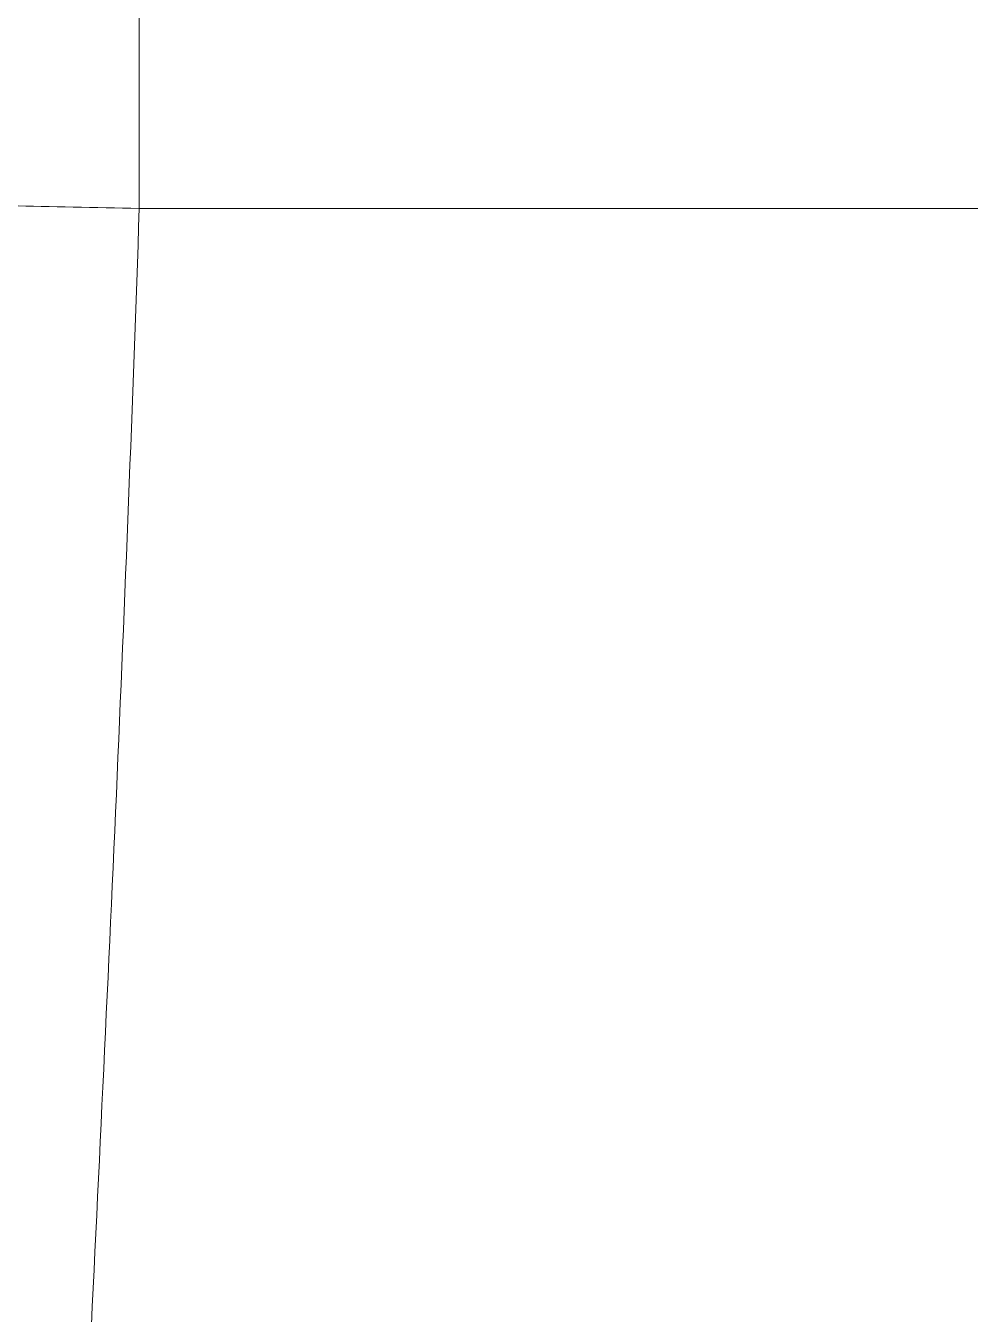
# Model space of a CAD drawing. Header units: millimetres. Extents: x 1680 to 166026, y 35966 to 91121.
# Drawn here: x 99663.9 to 99786, y 51542 to 51708.6 of the extents above; entities that cross this region are included whole.
import ezdxf

# ---------------------------------------------------------------- set-up
doc = ezdxf.new("R2010")
doc.units = ezdxf.units.MM
doc.layers.add('I-Furn', color=252, linetype='Continuous', lineweight=13)

# ---------------------------------------------------------------- blocks, each defined once
blk = doc.blocks.new('Furniture_Sofas-Armchairs_Icons-of-Denmark_ EC1-Sofa_Configuration7 - Default-V17-mebel yerləşmə planı')
at = {"layer": 'I-Furn'}
for p, q in [((34.06, 342.5), (34.06, 414.61)), ((34.06, 270.01), (34.06, 342.5))]:
    blk.add_line(p, q, dxfattribs=at)
for points, knots in [([(34.06, 270.01), (25.94, 270.01), (9.91, 270.01), (3.1, 270.01), (3.1, 270.01)], [0, 0, 0, 0, 1, 1.992122, 1.992122, 1.992122, 1.992122]), ([(33.24, 230.04), (33.25, 230.12), (33.28, 231.99), (33.44, 239.7), (33.71, 252.84), (33.95, 264.27), (34.06, 270.01)], [0.0000017, 0.0000017, 0.0000017, 0.0000017, 0.2222222, 0.4444444, 0.7222222, 1, 1, 1, 1])]:
    blk.add_open_spline(points, degree=3, knots=knots, dxfattribs=at)
blk.add_open_spline([(337.07, 258.62), (311.8, 258.62), (261.26, 259.82), (185.54, 263.47), (109.82, 267.16), (59.32, 269.15), (34.06, 270.01)], degree=3, dxfattribs=at)

msp = doc.modelspace()

# ---------------------------------------------------------------- block references
at = {"layer": 'I-Furn', "rotation": 269.9999999999999}
msp.add_blockref('Furniture_Sofas-Armchairs_Icons-of-Denmark_ EC1-Sofa_Configuration7 - Default-V17-mebel yerləşmə planı', (99408.55, 51719.06), dxfattribs=at)

doc.saveas('drawing.dxf')
